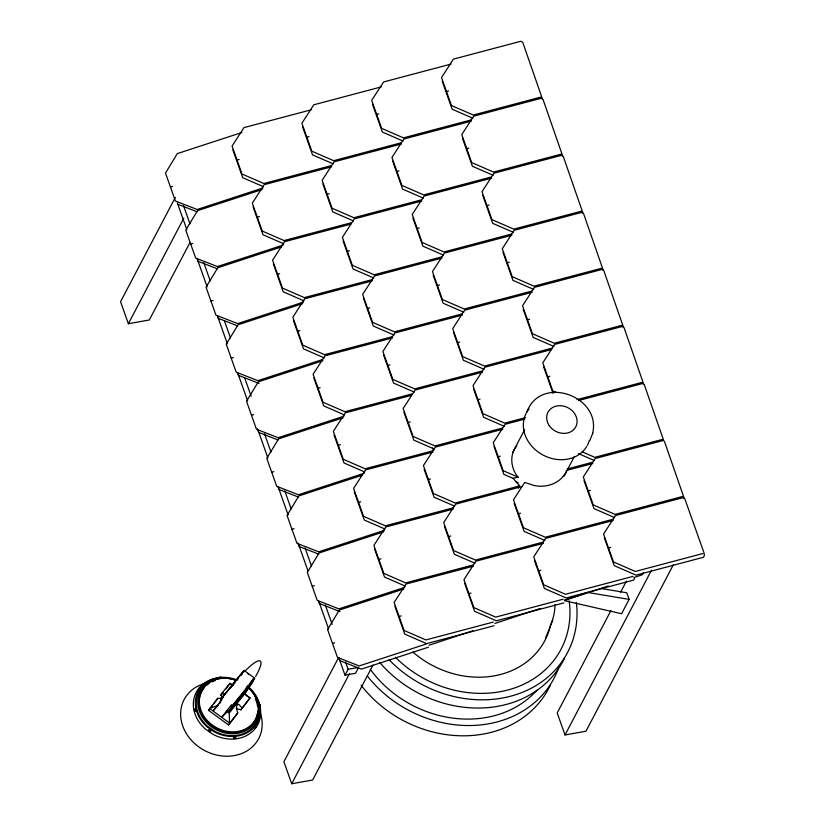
<?xml version="1.0" encoding="UTF-8"?>
<svg xmlns="http://www.w3.org/2000/svg" width="825" height="825" viewBox="0 0 825 825"><rect width="100%" height="100%" fill="white"/><g stroke="black" fill="none" stroke-linecap="round" stroke-linejoin="round"><path stroke-width="1.24" d="M554.936 604.581C555.122 616.399 550.028 627.144 545.542 637.818M220.832 699.621L243.344 671.364L243.839 671.725M230.845 708.262L232.279 705.54L254.698 678.171L244.014 670.405L221.574 697.868L220.512 700.611A19.883 1.794 -54 0 1 220.048 702.343M231.495 707.365L253.997 679.109L253.502 678.748M221.894 717.028L231.495 704.715M592.587 433.579C601.858 396.217 540.736 374.21 526.835 412.057M252.904 680.646L252.852 678.975M589.741 440.684L592.773 433.115M552.709 619.905L550.492 625.391A87.687 74.281 27.7 0 1 412.809 651.967M254.678 678.232L251.377 684.09M634.631 578.119L633.693 580.088L566.228 597.97L544.407 588.472L534.476 560.526M244.014 670.477L243.035 672.354M255.606 676.49C266.743 656.927 259.411 656.473 245.602 670.508M175.354 197.34L120.563 301.713L128.37 323.72L149.315 319.987L189.956 242.581M128.37 323.72L183.769 218.223M237.889 704.261L236.827 705.571L236.424 708.428L237.744 712.975L228.535 724.928L208.477 710.346L217.687 698.393L222.049 697.96M217.687 698.393L213.706 703.942M222.523 697.053L220.801 695.258L221.791 693.361L230 683.296L233.011 685.493M241.581 674.716L243.344 671.364M228.535 724.928L237.744 712.975M230.453 710.232L244.128 693.474L252.914 679.862M250.687 684.998L253.997 679.109M236.352 708.572L240.859 709.84L250.057 697.888L245.046 694.238M338.683 657.37L283.893 761.743L291.71 783.75L312.654 780.017L373.013 665.043M348.129 669.281L358.597 667.415L355.493 673.324L345.025 675.19L348.129 669.281L345.541 662.001M291.71 783.75L349.48 673.705M512.634 452.543L524.556 429.846M518.44 488.173L519.616 485.915L513.078 478.263M564.083 476.128L574.21 456.833M610.902 610.665L557.205 712.955L565.022 734.972L585.956 731.228L673.293 564.888M620.452 592.484L626.423 581.12M601.6 588.576L626.773 592.773L629.124 599.373L621.576 613.738L564.671 600.713M643.51 572.54L642.366 574.736L633.827 577.552M565.022 734.972L651.533 570.168M246.747 690.628L246.211 691.474A10.921 0.99 -54 0 0 244.943 693.629L229.226 712.882L229.536 723.03L209.478 708.448L217.996 705.468M246.943 690.123L250.666 684.874M249.996 685.936L244.633 693.846L244.128 693.474M516.924 445.748C509.046 454.565 510.819 468.631 518.121 477.18L512.954 478.314L503.889 474.365L493.969 446.418M208.477 710.346L212.211 705.767M220.801 695.258L223.039 692.515M226.019 688.854L230 683.296L232.268 685.369M230.185 688.462L235.001 682.553M236.61 680.584L238.219 678.614M240.632 675.665L242.23 673.695M222.059 699.383L213.242 710.738L214.943 708.84M246.263 687.607L247.871 685.637M250.284 682.688L252.697 679.728M240.859 709.84L250.057 697.888L246.747 695.898L244.943 693.629M230.577 708.603L221.915 717.038M215.841 707.819L218.192 705.323M199.557 688.132L200.104 687.256L198.619 688.741L200.465 687.627L199.052 689.112L199.516 688.236M222.76 697.651L223.4 697.342M564.64 600.033L586.379 592.845M429.031 645.222L472.921 630.723M494.856 623.473L539.962 608.572M564.341 600.507L608.231 586.008M241.88 132.495L177.292 153.615L165.495 173.064L175.416 201.011L197.134 209.498L262.938 187.987M170.455 187.038L172.528 186.357M262.133 189.554L197.546 210.664L185.749 230.113L195.68 258.06L217.388 266.558L283.192 245.046M190.719 244.087L192.792 243.416M281.17 247.005L217.8 267.723L206.013 287.172L215.933 315.119L237.652 323.606L303.456 302.094M210.973 301.146L213.046 300.465M302.641 303.652L238.064 324.772L226.267 344.221L236.187 372.168L257.905 380.665L322.493 359.545M231.227 358.194L233.3 357.514M322.905 360.711L258.318 381.831L246.52 401.28L256.451 429.227L278.159 437.714L343.963 416.202M251.481 415.253L253.553 414.573M343.159 417.759L278.572 438.879L266.784 458.329L276.705 486.276L298.423 494.773L364.217 473.251M271.745 472.302L273.817 471.622M362.196 475.21L298.836 495.938L287.038 515.388L296.959 543.324L318.677 551.822L384.481 530.31M291.998 529.361L294.071 528.681M383.677 531.867L319.089 552.987L307.292 572.437L317.213 600.383L338.931 608.881L404.735 587.359M312.252 586.41L314.325 585.729M403.93 588.926L339.343 610.036L327.556 629.496L337.477 657.432L359.195 665.93L426.216 644.016M332.516 643.459L334.589 642.788M428.443 647.192L361.422 669.106L339.704 660.619L338.879 658.288M451.069 64.072L383.604 81.964L371.704 100.403L381.624 128.349L403.456 137.858L470.92 119.965M381.263 86.903L313.799 104.785L301.888 123.234L311.809 151.181L333.64 160.679L401.105 142.797M311.448 109.725L243.983 127.617L232.072 146.056L242.003 174.003L263.825 183.511L331.289 165.619M446.48 91.554L448.563 90.997M376.664 114.376L378.747 113.829M306.848 137.208L308.942 136.651M237.043 160.029L239.126 159.483M540.726 97.144L473.261 115.026L451.44 105.528L441.519 77.581L453.42 59.132L520.884 41.25L522.761 42.353L542.386 98.866M471.333 121.131L403.868 139.013L391.957 157.462L401.878 185.408L423.71 194.906L491.174 177.014M401.517 143.952L334.053 161.844L322.152 180.283L332.073 208.23L353.894 217.728L421.358 199.846M331.702 166.784L264.237 184.666L252.337 203.115L262.257 231.062L284.078 240.56L351.543 222.667M466.733 148.603L468.817 148.057M396.918 171.435L399.011 170.878M327.113 194.257L329.196 193.71M257.297 217.088L259.38 216.532M560.99 154.193L493.525 172.074L471.694 162.577L461.773 134.63L473.684 116.191L541.138 98.299L543.015 99.402L562.64 155.915M491.587 178.179L424.122 196.072L412.222 214.51L422.142 242.457L443.963 251.955L511.428 234.073M421.771 201.011L354.307 218.893L342.406 237.342L352.327 265.289L374.158 274.787L441.612 256.895M350.738 224.163L284.501 241.725L272.59 260.164L282.511 288.111L304.343 297.608L371.807 279.727M486.987 205.662L489.081 205.105M417.182 228.484L419.265 227.937M347.366 251.316L349.449 250.759M277.551 274.137L279.634 273.591M581.243 211.241L513.779 229.133L491.958 219.636L482.027 191.689L493.938 173.24L561.402 155.358L563.269 156.461L582.904 212.974M511.84 235.238L444.376 253.12L432.475 271.569L442.396 299.516L464.228 309.014L531.692 291.122M442.035 258.06L374.571 275.952L362.66 294.391L372.58 322.338L394.412 331.836L461.876 313.954M372.219 280.892L304.755 298.774L292.844 317.223L302.775 345.17L324.596 354.668L392.061 336.775M507.251 262.711L509.334 262.164M437.436 285.543L439.519 284.986M367.62 308.364L369.713 307.818M297.804 331.196L299.898 330.639M601.497 268.3L534.033 286.182L512.212 276.684L502.291 248.737L514.192 230.299L581.656 212.407L583.533 213.51L603.158 270.022M532.104 292.287L464.64 310.179L452.729 328.618L462.65 356.565L484.481 366.063L551.946 348.181M462.289 315.119L394.824 333.001L382.913 351.45L392.844 379.397L414.666 388.895L482.13 371.002M392.473 337.941L325.009 355.833L313.108 374.272L323.029 402.218L344.85 411.716L412.314 393.834M527.505 319.77L529.588 319.213M457.689 342.592L459.783 342.045M387.884 365.423L389.967 364.867M318.068 388.245L320.152 387.698M621.761 325.349L554.297 343.241L532.465 333.743L522.545 305.797L534.445 287.347L601.91 269.466L603.787 270.569L623.411 327.082M551.131 349.666L484.894 367.228L472.993 385.677L482.914 413.624L504.735 423.122L525.587 417.594M482.543 372.168L415.078 390.06L403.177 408.499L413.098 436.446L434.919 445.943L502.384 428.062M411.5 395.319L345.262 412.882L333.362 431.331L343.282 459.278L365.114 468.775L432.578 450.883M547.759 376.819L549.852 376.272M477.953 399.651L480.037 399.094M408.138 422.472L410.221 421.915M338.322 445.304L340.405 444.747M577.005 399.64L642.015 382.408M578.645 400.486L642.428 383.573L644.294 384.677L663.929 441.179M524.772 419.079L505.147 424.287L493.247 442.726L503.168 470.673L518.121 477.18M502.796 429.227L435.342 447.109L423.431 465.558L433.352 493.494L455.183 503.002L519.616 485.915M432.991 452.048L365.527 469.941L353.616 488.379L363.536 516.326L385.368 525.824L452.832 507.942M498.207 456.699L500.29 456.142M428.392 479.531L430.475 478.974M358.576 502.353L360.669 501.796M662.269 439.457L594.804 457.349L582.172 451.842M662.681 440.622L595.217 458.514L583.316 476.953L593.237 504.9L615.068 514.398L682.533 496.516M515.893 481.614L518.183 482.769M567.322 468.951L592.453 462.289M592.876 463.454L566.734 470.384L565.661 473.137L561.516 478.273A29.287 26.369 8.6 0 1 534.157 485.523L524.69 482.45L513.501 499.785L523.421 527.722L545.253 537.23L612.717 519.337M521.833 486.606L455.596 504.168L443.685 522.607L453.616 550.553L475.437 560.051L542.902 542.169M453.245 509.108L385.78 526.989L373.88 545.438L383.8 573.375L405.622 582.883L473.086 564.991M588.277 490.927L590.36 490.37M518.461 513.758L520.554 513.202M448.645 536.58L450.739 536.023M378.84 559.412L380.923 558.855M613.13 520.503L545.665 538.395L533.754 556.834L543.685 584.781L565.507 594.278L632.971 576.397M543.314 543.335L475.85 561.217L463.949 579.666L473.87 607.602L495.691 617.11L563.155 599.218M473.498 566.156L406.034 584.048L394.133 602.487L404.054 630.434L425.886 639.932L493.35 622.05M608.53 547.986L610.624 547.429M538.725 570.807L540.808 570.25M468.909 593.629L470.993 593.082M399.094 616.461L401.177 615.904M702.787 553.565L635.322 571.457L613.491 561.949L603.57 534.012L615.481 515.563L682.945 497.681L684.812 498.785L703.911 552.554L704.437 555.287L703.508 557.257L636.044 575.149L614.212 565.641L604.292 537.704M563.877 602.91L496.413 620.802L474.592 611.294L464.671 583.357M494.062 625.742L426.608 643.624L404.776 634.126L394.855 606.179M219.78 677.841L219.213 677.995L219.945 678.026M231.526 707.407L231.712 707.396A20.718 1.877 -54 0 1 230.257 711.387L229.649 711.222M230.876 708.283L231.165 708.366A19.883 1.794 -54 0 1 229.216 712.893L226.318 710.768M237.899 704.272L239.333 704.87L241.849 707.943M587.586 592.443L629.124 599.373M221.791 693.361L224.895 694.392M177.653 204.188L197.082 211.788M217.336 268.837L197.907 261.236L197.082 258.916M237.59 325.896L218.161 318.295L217.336 315.965M258.998 383.398L238.425 375.344L237.59 373.024M278.108 440.003L258.679 432.403L257.441 428.907M298.361 497.052L278.933 489.452L278.108 487.121M318.625 554.111L299.197 546.511L297.949 543.015M340.024 611.603L319.45 603.56L318.625 601.229M472.838 118.222L452.162 109.22L442.241 81.273M493.092 175.271L472.416 166.268L462.495 138.322M403.023 141.044L382.346 132.041L372.426 104.105M513.356 232.32L492.669 223.328L482.749 195.381M423.287 198.103L402.6 189.1L392.679 161.153M333.207 163.876L312.531 154.873L302.61 126.926M533.61 289.379L512.933 280.376L503.013 252.429M443.541 255.152L422.864 246.149L412.943 218.202M353.471 220.925L332.795 211.922L322.864 183.975M263.402 186.697L242.725 177.695L232.794 149.748M553.864 346.428L533.187 337.435L523.267 309.488M463.794 312.201L443.118 303.208L433.197 275.261M373.725 277.973L353.048 268.981L343.128 241.034M283.656 243.746L262.979 234.754L253.058 206.807M556.174 392.298L552.719 390.792L542.798 362.845L554.709 344.407L622.174 326.514L624.04 327.618L643.665 384.13M484.048 369.26L463.372 360.257L453.451 332.31M393.979 335.032L373.302 326.03L363.382 298.083M303.909 300.805L283.233 291.802L273.312 263.856M578.294 453.533L594.382 460.536M504.312 426.308L483.636 417.316L473.705 389.369M414.243 392.081L393.566 383.089L383.635 355.142M324.173 357.854L303.487 348.862L293.566 320.915M614.635 517.595L593.959 508.592L584.038 480.645M434.497 449.14L413.82 440.137L403.899 412.191M344.427 414.913L323.751 405.91L313.83 377.963M544.82 540.416L524.143 531.413L514.222 503.477M454.75 506.189L434.074 497.197L424.153 469.25M364.681 471.962L344.004 462.969L334.084 435.022M475.014 563.248L454.327 554.245L444.407 526.298M384.945 529.021L364.258 520.018L354.338 492.071M405.199 586.07L384.522 577.067L374.602 549.13M247.789 673.778L249.129 674.644M220.976 699.218L221.482 699.579L220.894 699.652M664.558 441.726L684.183 498.238M543.52 366.537L553.028 393.319M432.589 447.985L433.455 450.398M183.49 205.6L189.956 223.802M203.754 262.649L210.21 280.851M224.441 320.915L230.474 337.91M244.695 377.963L251.161 396.165M264.516 433.795L270.982 452.007M284.769 490.844L291.235 509.056M305.033 547.903L311.489 566.105M325.287 604.952L332.176 624.37M177.375 203.012L186.852 229.711M197.629 260.061L207.116 286.77M217.46 315.892L227.37 343.819M237.713 372.952L247.624 400.868M258.4 431.207L267.877 457.916M278.654 488.266L288.131 514.965M298.908 545.315L307.962 570.807M319.162 602.363L328.649 629.062M338.993 658.195L345.025 675.19M259.854 704.694C259.349 702.601 260.566 707.633 260.019 705.385M259.442 705.251L259.669 706.19L259.184 704.148M219.759 702.931A19.883 1.794 -54 0 1 219.419 703.601M221.069 699.641A20.718 1.877 -54 0 1 221.203 699.92M220.677 701.549A20.718 1.877 -54 0 1 220.378 702.168M220.017 702.869A20.718 1.877 -54 0 1 219.605 703.632M230.835 708.933A20.718 1.877 -54 0 1 230.175 710.253M260.442 713.264A42.096 35.661 27.7 0 1 234.496 755.556A42.096 35.661 27.7 0 1 183.233 727.31A42.096 35.661 27.7 0 1 205.807 683.162M248.954 688.04A31.577 26.751 27.7 0 1 242.199 732.218A31.577 26.751 27.7 0 1 197.917 705.107A31.577 26.751 27.7 0 1 236.002 680.109M257.699 711.274A30.36 25.719 27.7 0 1 218.873 729.847A30.36 25.719 27.7 0 1 203.888 688.102M207.106 684.894A30.36 25.719 27.7 0 1 208.952 683.523M212.004 681.79A30.36 25.719 27.7 0 1 215.335 680.47M255.276 698.538A30.36 25.719 27.7 0 1 257.586 706.623M247.768 687.143A30.36 25.719 27.7 0 1 242.746 730.146A30.36 25.719 27.7 0 1 199.568 704.653A30.36 25.719 27.7 0 1 236.146 680.274M248.995 688.308A32.639 27.648 27.7 0 1 254.203 725.887A32.639 27.648 27.7 0 1 214.5 731.115L207.529 726.258A32.639 27.648 27.7 0 1 198.01 693.65A32.639 27.648 27.7 0 1 227.36 678.294M229.742 678.635A32.639 27.648 27.7 0 1 235.568 680.182M254.574 694.372A34.763 29.452 27.7 0 1 252.842 731.125A34.763 29.452 27.7 0 1 212.819 734.24L205.394 729.063A34.763 29.452 27.7 0 1 194.349 696.929A34.763 29.452 27.7 0 1 220.285 677.82M248.614 687.792A34.763 29.452 27.7 0 1 250.48 689.535M248.655 686.977A33.526 28.401 27.7 0 1 255.245 725.979A33.526 28.401 27.7 0 1 214.139 731.765L206.982 726.784A33.526 28.401 27.7 0 1 199.165 689.525A33.526 28.401 27.7 0 1 236.95 679.893M201.826 686.307A33.877 28.7 27.7 0 1 206.982 682.471M208.137 681.852A33.877 28.7 27.7 0 1 213.469 679.769M256.379 698.837A33.877 28.7 27.7 0 1 257.4 700.992M258.906 705.375A33.877 28.7 27.7 0 1 259.576 708.737M259.72 715.017A33.877 28.7 27.7 0 1 259.349 717.523M259.071 718.75A33.877 28.7 27.7 0 1 256.781 724.587M235.146 737.921A1.052 0.732 -23.4 0 1 233.588 737.828A1.052 0.732 -23.4 0 1 234.64 736.643A1.052 0.732 -23.4 0 1 235.486 737.55M209.189 730.991A1.052 0.835 40.6 0 1 209.303 729.589A1.052 0.835 40.6 0 1 210.746 730.383A1.052 0.835 40.6 0 1 209.89 731.383M558.473 668.24A113.324 95.999 27.7 0 1 473.364 725.443A113.324 95.999 27.7 0 1 367.28 675.933M550.151 685.523A113.324 95.999 27.7 0 1 463.073 735.817A113.324 95.999 27.7 0 1 361.123 685.224M536.889 690.267A106.033 89.822 27.7 0 1 370.239 669.23M569.147 600.734A106.033 89.822 27.7 0 1 513.016 688.473A106.033 89.822 27.7 0 1 395.443 657.267M564.176 658.886A113.324 95.999 27.7 0 1 379.644 662.351M576.355 602.363A113.324 95.999 27.7 0 1 514.491 695.104A113.324 95.999 27.7 0 1 389.07 659.752M586.75 446.397A34.537 29.257 27.7 0 1 539.942 453.234A34.537 29.257 27.7 0 1 529.042 408.922M589.267 440.529A34.537 29.257 27.7 0 1 587.369 445.294M254.564 727.454C255.853 728.722 255.626 723.876 254.564 727.454M255.007 727.65C256.307 728.929 256.09 724.01 255.007 727.65M219.213 677.449L221.244 677.253L219.326 677.408M195.773 710.913A1.052 0.629 -83.1 0 0 195.659 709.139A1.052 0.629 -83.1 0 0 194.772 710.377A1.052 0.629 -83.1 0 0 195.773 710.913M195.35 710.861A1.052 0.629 -83.1 0 0 195.236 709.087A1.052 0.629 -83.1 0 0 194.349 710.325A1.052 0.629 -83.1 0 0 195.35 710.861M234.3 738.55A1.052 0.732 -23.4 0 0 235.713 737.488A1.052 0.732 -23.4 0 0 234.125 737.261A1.052 0.732 -23.4 0 0 234.3 738.55M208.704 730.785A1.052 0.835 40.6 0 0 210.344 731.476A1.052 0.835 40.6 0 0 209.818 729.867A1.052 0.835 40.6 0 0 208.704 730.785M549.202 425.545A15.696 13.293 27.7 0 0 575.499 427.34A15.696 13.293 27.7 0 0 560.948 405.725A15.696 13.293 27.7 0 0 549.202 425.545"/></g></svg>
